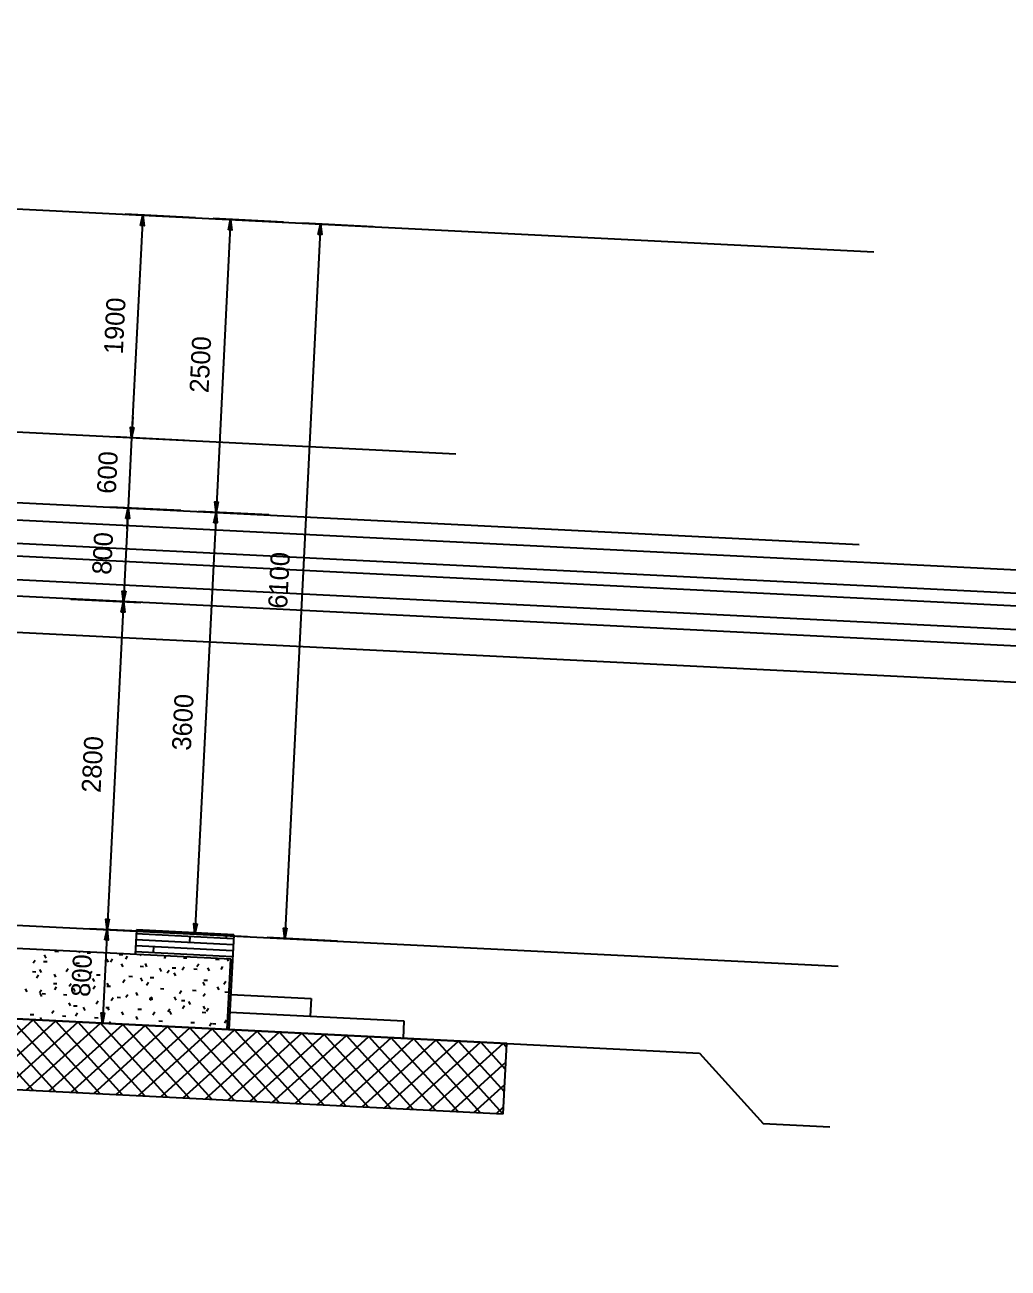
# Model space of a CAD drawing. Extents: x 549999 to 550212, y 1838161 to 1838467.
# Drawn here: x 550093.45 to 550101.83, y 1838274.28 to 1838284.88 of the extents above; entities that cross this region are included whole.
import ezdxf

# ---------------------------------------------------------------- set-up
doc = ezdxf.new("R2010")
doc.units = 0
for name, color, linetype in [('Level 11', 7, 'Continuous'), ('Level 14', 7, 'Continuous'), ('Level 15', 7, 'Continuous'), ('Level 18', 7, 'Continuous'), ('Level 20', 7, 'Continuous'), ('Level 28', 7, 'Continuous'), ('Level 39', 7, 'Continuous'), ('Level 4', 7, 'Continuous'), ('Level 8', 7, 'Continuous')]:
    doc.layers.add(name, color=color, linetype=linetype)

msp = doc.modelspace()

# ---------------------------------------------------------------- linework, layer by layer
at = {"layer": 'Level 11'}
for p, q in [((550093.515, 1838275.796), (550092.945, 1838276.425)), ((550093.705, 1838275.786), (550093.136, 1838276.416)), ((550092.888, 1838275.827), (550093.517, 1838276.397)), ((550093.078, 1838275.818), (550093.707, 1838276.387)), ((550093.269, 1838275.808), (550093.898, 1838276.377)), ((550093.896, 1838275.777), (550093.327, 1838276.406)), ((550093.46, 1838275.799), (550094.089, 1838276.368)), ((550094.087, 1838275.767), (550093.517, 1838276.397)), ((550093.65, 1838275.789), (550094.28, 1838276.358)), ((550094.277, 1838275.758), (550093.708, 1838276.387)), ((550093.841, 1838275.78), (550094.47, 1838276.349)), ((550094.468, 1838275.748), (550093.899, 1838276.377)), ((550094.032, 1838275.77), (550094.661, 1838276.339)), ((550094.659, 1838275.739), (550094.089, 1838276.368)), ((550094.222, 1838275.761), (550094.852, 1838276.33)), ((550094.849, 1838275.729), (550094.28, 1838276.358)), ((550094.413, 1838275.751), (550095.042, 1838276.32)), ((550095.04, 1838275.72), (550094.471, 1838276.349)), ((550094.604, 1838275.741), (550095.233, 1838276.311)), ((550095.231, 1838275.71), (550094.661, 1838276.339)), ((550095.421, 1838275.701), (550094.852, 1838276.33)), ((550095.612, 1838275.691), (550095.043, 1838276.32)), ((550095.803, 1838275.682), (550095.233, 1838276.311)), ((550094.794, 1838275.732), (550095.424, 1838276.301)), ((550094.985, 1838275.722), (550095.614, 1838276.292)), ((550095.176, 1838275.713), (550095.805, 1838276.282)), ((550095.366, 1838275.703), (550095.996, 1838276.273)), ((550095.993, 1838275.672), (550095.424, 1838276.301)), ((550095.557, 1838275.694), (550096.186, 1838276.263)), ((550096.184, 1838275.662), (550095.615, 1838276.292)), ((550095.748, 1838275.684), (550096.377, 1838276.254)), ((550096.375, 1838275.653), (550095.806, 1838276.282)), ((550095.938, 1838275.675), (550096.568, 1838276.244)), ((550096.565, 1838275.643), (550095.996, 1838276.273)), ((550096.129, 1838275.665), (550096.758, 1838276.234)), ((550096.756, 1838275.634), (550096.187, 1838276.263)), ((550096.32, 1838275.656), (550096.949, 1838276.225)), ((550096.947, 1838275.624), (550096.378, 1838276.254)), ((550096.511, 1838275.646), (550097.14, 1838276.215)), ((550097.138, 1838275.615), (550096.568, 1838276.244)), ((550096.701, 1838275.637), (550097.33, 1838276.206)), ((550097.328, 1838275.605), (550096.759, 1838276.234)), ((550097.519, 1838275.596), (550096.95, 1838276.225)), ((550097.532, 1838275.783), (550097.14, 1838276.215)), ((550097.541, 1838275.973), (550097.331, 1838276.206)), ((550096.892, 1838275.627), (550097.521, 1838276.196)), ((550097.551, 1838276.164), (550097.522, 1838276.196)), ((550097.083, 1838275.618), (550097.545, 1838276.036)), ((550097.273, 1838275.608), (550097.535, 1838275.845)), ((550097.464, 1838275.598), (550097.525, 1838275.654))]:
    msp.add_line(p, q, dxfattribs=at)
at = {"layer": 'Level 14'}
for p, q in [((550094.393, 1838277.081), (550095.107, 1838277.045)), ((550094.395, 1838277.132), (550095.109, 1838277.096)), ((550094.851, 1838277.058), (550094.853, 1838277.109)), ((550095.109, 1838277.096), (550095.224, 1838277.09)), ((550095.163, 1838277.093), (550095.164, 1838277.125)), ((550094.388, 1838276.98), (550095.102, 1838276.944)), ((550094.39, 1838277.03), (550095.104, 1838276.995)), ((550094.541, 1838276.972), (550094.544, 1838277.023)), ((550095.102, 1838276.944), (550095.217, 1838276.938)), ((550095.104, 1838276.995), (550095.219, 1838276.989)), ((550095.107, 1838277.045), (550095.222, 1838277.04)), ((550095.197, 1838276.837), (550095.212, 1838276.837)), ((550095.199, 1838276.888), (550095.214, 1838276.887)), ((550095.192, 1838276.736), (550095.207, 1838276.735)), ((550095.194, 1838276.787), (550095.209, 1838276.786)), ((550095.187, 1838276.635), (550095.201, 1838276.634)), ((550095.189, 1838276.685), (550095.204, 1838276.684)), ((550095.181, 1838276.533), (550095.196, 1838276.532)), ((550095.184, 1838276.584), (550095.199, 1838276.583)), ((550095.176, 1838276.432), (550095.191, 1838276.431)), ((550095.179, 1838276.482), (550095.194, 1838276.482)), ((550095.171, 1838276.33), (550095.186, 1838276.329)), ((550095.174, 1838276.381), (550095.189, 1838276.38))]:
    msp.add_line(p, q, dxfattribs=at)
at = {"layer": 'Level 15'}
for p, q in [((550093.627, 1838276.923), (550093.613, 1838276.95)), ((550093.696, 1838276.988), (550093.692, 1838276.983)), ((550093.701, 1838276.982), (550093.731, 1838276.981)), ((550093.913, 1838276.967), (550093.907, 1838276.978)), ((550093.975, 1838276.969), (550094.005, 1838276.967)), ((550094.249, 1838276.955), (550094.279, 1838276.953)), ((550094.434, 1838276.951), (550094.428, 1838276.942)), ((550093.533, 1838276.904), (550093.516, 1838276.879)), ((550093.605, 1838276.895), (550093.636, 1838276.894)), ((550093.879, 1838276.882), (550093.91, 1838276.88)), ((550094.159, 1838276.888), (550094.145, 1838276.915)), ((550094.192, 1838276.913), (550094.176, 1838276.888)), ((550094.282, 1838276.848), (550094.268, 1838276.875)), ((550094.318, 1838276.941), (550094.302, 1838276.915)), ((550094.427, 1838276.854), (550094.457, 1838276.853)), ((550094.486, 1838276.85), (550094.473, 1838276.877)), ((550094.61, 1838276.81), (550094.596, 1838276.837)), ((550094.645, 1838276.941), (550094.632, 1838276.92)), ((550094.701, 1838276.841), (550094.731, 1838276.839)), ((550094.802, 1838276.846), (550094.785, 1838276.821)), ((550094.797, 1838276.927), (550094.827, 1838276.926)), ((550094.928, 1838276.873), (550094.912, 1838276.848)), ((550095.018, 1838276.815), (550095.005, 1838276.841)), ((550095.071, 1838276.914), (550095.101, 1838276.912)), ((550095.131, 1838276.851), (550095.115, 1838276.826)), ((550095.181, 1838276.898), (550095.173, 1838276.915)), ((550093.51, 1838276.809), (550093.54, 1838276.807)), ((550093.56, 1838276.777), (550093.543, 1838276.752)), ((550093.587, 1838276.8), (550093.573, 1838276.827)), ((550093.71, 1838276.761), (550093.697, 1838276.787)), ((550093.813, 1838276.832), (550093.796, 1838276.807)), ((550093.915, 1838276.763), (550093.901, 1838276.789)), ((550094.016, 1838276.809), (550094, 1838276.784)), ((550094.038, 1838276.723), (550094.024, 1838276.75)), ((550094.057, 1838276.781), (550094.088, 1838276.78)), ((550094.296, 1838276.737), (550094.28, 1838276.712)), ((550094.331, 1838276.768), (550094.362, 1838276.766)), ((550094.447, 1838276.727), (550094.433, 1838276.754)), ((550094.514, 1838276.758), (550094.544, 1838276.757)), ((550094.675, 1838276.819), (550094.659, 1838276.794)), ((550094.733, 1838276.771), (550094.719, 1838276.798)), ((550094.884, 1838276.832), (550094.914, 1838276.83)), ((550094.971, 1838276.736), (550095.001, 1838276.734)), ((550093.466, 1838276.635), (550093.452, 1838276.662)), ((550093.587, 1838276.651), (550093.571, 1838276.626)), ((550093.688, 1838276.708), (550093.718, 1838276.707)), ((550093.713, 1838276.678), (550093.697, 1838276.653)), ((550093.84, 1838276.705), (550093.823, 1838276.68)), ((550093.875, 1838276.64), (550093.861, 1838276.666)), ((550093.962, 1838276.695), (550093.992, 1838276.693)), ((550094.043, 1838276.683), (550094.027, 1838276.658)), ((550094.144, 1838276.685), (550094.174, 1838276.684)), ((550094.161, 1838276.683), (550094.147, 1838276.71)), ((550094.407, 1838276.604), (550094.393, 1838276.631)), ((550094.499, 1838276.715), (550094.483, 1838276.69)), ((550094.601, 1838276.663), (550094.631, 1838276.661)), ((550094.779, 1838276.643), (550094.763, 1838276.618)), ((550094.875, 1838276.649), (550094.905, 1838276.647)), ((550094.979, 1838276.691), (550094.965, 1838276.718)), ((550095.102, 1838276.652), (550095.088, 1838276.679)), ((550095.158, 1838276.724), (550095.142, 1838276.699)), ((550095.149, 1838276.635), (550095.179, 1838276.634)), ((550093.589, 1838276.596), (550093.576, 1838276.623)), ((550093.592, 1838276.621), (550093.622, 1838276.62)), ((550093.774, 1838276.612), (550093.804, 1838276.611)), ((550093.835, 1838276.516), (550093.822, 1838276.543)), ((550094.07, 1838276.557), (550094.054, 1838276.531)), ((550094.197, 1838276.584), (550094.18, 1838276.558)), ((550094.231, 1838276.59), (550094.261, 1838276.588)), ((550094.323, 1838276.611), (550094.307, 1838276.586)), ((550094.505, 1838276.576), (550094.535, 1838276.574)), ((550094.526, 1838276.589), (550094.51, 1838276.563)), ((550094.53, 1838276.564), (550094.516, 1838276.591)), ((550094.735, 1838276.566), (550094.721, 1838276.593)), ((550094.779, 1838276.562), (550094.809, 1838276.561)), ((550094.858, 1838276.527), (550094.844, 1838276.554)), ((550094.982, 1838276.62), (550094.966, 1838276.595)), ((550093.491, 1838276.443), (550093.521, 1838276.442)), ((550093.591, 1838276.393), (550093.578, 1838276.418)), ((550093.691, 1838276.475), (550093.675, 1838276.45)), ((550093.765, 1838276.43), (550093.795, 1838276.428)), ((550093.861, 1838276.516), (550093.891, 1838276.515)), ((550093.894, 1838276.453), (550093.878, 1838276.427)), ((550093.959, 1838276.477), (550093.945, 1838276.504)), ((550094.039, 1838276.416), (550094.069, 1838276.414)), ((550094.135, 1838276.503), (550094.165, 1838276.501)), ((550094.163, 1838276.479), (550094.149, 1838276.506)), ((550094.286, 1838276.439), (550094.272, 1838276.466)), ((550094.409, 1838276.399), (550094.395, 1838276.426)), ((550094.409, 1838276.489), (550094.439, 1838276.488)), ((550094.554, 1838276.462), (550094.537, 1838276.437)), ((550094.68, 1838276.489), (550094.664, 1838276.464)), ((550094.695, 1838276.443), (550094.681, 1838276.47)), ((550094.806, 1838276.516), (550094.79, 1838276.491)), ((550094.957, 1838276.462), (550094.987, 1838276.46)), ((550094.981, 1838276.487), (550094.967, 1838276.514)), ((550095.01, 1838276.494), (550094.993, 1838276.469)), ((550094.118, 1838276.367), (550094.11, 1838276.383)), ((550094.174, 1838276.381), (550094.164, 1838276.364)), ((550094.378, 1838276.358), (550094.375, 1838276.354)), ((550094.587, 1838276.389), (550094.617, 1838276.387)), ((550094.645, 1838276.34), (550094.642, 1838276.347)), ((550094.861, 1838276.375), (550094.891, 1838276.373)), ((550095.037, 1838276.368), (550095.02, 1838276.342)), ((550095.044, 1838276.366), (550095.074, 1838276.364)), ((550095.163, 1838276.395), (550095.147, 1838276.369))]:
    msp.add_line(p, q, dxfattribs=at)
at = {"layer": 'Level 18'}
for p, q in [((550068.213, 1838284.57), (550100.68, 1838282.947)), ((550068.088, 1838282.073), (550100.556, 1838280.45)), ((550067.908, 1838278.478), (550100.376, 1838276.855)), ((550067.869, 1838277.679), (550099.194, 1838276.113)), ((550099.194, 1838276.113), (550099.737, 1838275.513)), ((550099.737, 1838275.513), (550100.307, 1838275.485))]:
    msp.add_line(p, q, dxfattribs=at)
at = {"layer": 'Level 20'}
for p, q in [((549998.777, 1838284.881), (550135.916, 1838278.025)), ((549998.754, 1838284.432), (550135.893, 1838277.576)), ((550094.9, 1838283.236), (550094.3, 1838283.266)), ((550094.45, 1838283.259), (550094.355, 1838281.361)), ((550095.649, 1838283.199), (550095.05, 1838283.229)), ((550095.199, 1838283.221), (550095.075, 1838280.724)), ((550095.964, 1838283.183), (550095.66, 1838277.09)), ((550096.414, 1838283.16), (550095.814, 1838283.19)), ((550134.076, 1838278.624), (550073.042, 1838281.675)), ((550207.985, 1838274.729), (550070.846, 1838281.585)), ((550094.364, 1838281.539), (550094.355, 1838281.361)), ((550134.066, 1838278.424), (550073.032, 1838281.476)), ((550073.11, 1838281.366), (550134.144, 1838278.314)), ((550094.805, 1838281.338), (550094.206, 1838281.368)), ((550094.805, 1838281.338), (550094.206, 1838281.368)), ((550094.355, 1838281.361), (550094.325, 1838280.762)), ((550207.962, 1838274.28), (550070.823, 1838281.136)), ((550073.1, 1838281.166), (550134.134, 1838278.115)), ((550094.775, 1838280.739), (550094.176, 1838280.769)), ((550094.775, 1838280.739), (550094.176, 1838280.769)), ((550094.325, 1838280.762), (550094.286, 1838279.963)), ((550094.317, 1838280.583), (550094.325, 1838280.762)), ((550095.075, 1838280.724), (550094.895, 1838277.129)), ((550095.524, 1838280.702), (550094.925, 1838280.732)), ((550095.524, 1838280.702), (550094.925, 1838280.732)), ((550093.836, 1838279.985), (550094.435, 1838279.955)), ((550093.836, 1838279.985), (550094.435, 1838279.955)), ((550094.286, 1838279.963), (550094.146, 1838277.166)), ((550094.595, 1838277.144), (550093.996, 1838277.174)), ((550094.595, 1838277.144), (550093.996, 1838277.174)), ((550094.146, 1838277.166), (550094.106, 1838276.367)), ((550095.344, 1838277.106), (550094.745, 1838277.136)), ((550096.109, 1838277.068), (550095.51, 1838277.098)), ((550094.555, 1838276.345), (550093.956, 1838276.375))]:
    msp.add_line(p, q, dxfattribs=at)
for points in [[(550094.431, 1838283.17), (550094.45, 1838283.259), (550094.461, 1838283.169)], [(550095.18, 1838283.133), (550095.199, 1838283.221), (550095.21, 1838283.131)], [(550095.945, 1838283.094), (550095.964, 1838283.183), (550095.975, 1838283.093)], [(550094.375, 1838281.449), (550094.355, 1838281.361), (550094.345, 1838281.451)], [(550094.375, 1838281.449), (550094.355, 1838281.361), (550094.345, 1838281.451)], [(550094.306, 1838280.673), (550094.325, 1838280.762), (550094.336, 1838280.672)], [(550094.306, 1838280.673), (550094.325, 1838280.762), (550094.336, 1838280.672)], [(550095.094, 1838280.813), (550095.075, 1838280.724), (550095.064, 1838280.814)], [(550095.055, 1838280.636), (550095.075, 1838280.724), (550095.085, 1838280.634)], [(550094.305, 1838280.051), (550094.286, 1838279.963), (550094.275, 1838280.053)], [(550094.266, 1838279.874), (550094.286, 1838279.963), (550094.296, 1838279.873)], [(550094.126, 1838277.078), (550094.146, 1838277.166), (550094.156, 1838277.076)], [(550094.165, 1838277.255), (550094.146, 1838277.166), (550094.135, 1838277.256)], [(550094.914, 1838277.217), (550094.895, 1838277.129), (550094.884, 1838277.219)], [(550095.679, 1838277.179), (550095.66, 1838277.09), (550095.649, 1838277.18)], [(550094.125, 1838276.456), (550094.106, 1838276.367), (550094.095, 1838276.457)]]:
    msp.add_lwpolyline(points, close=True, dxfattribs=at)
at = {"layer": 'Level 28'}
for p, q in [((550097.552, 1838276.195), (550092.773, 1838276.434)), ((550097.523, 1838275.596), (550097.552, 1838276.195)), ((550090.746, 1838275.934), (550097.523, 1838275.596))]:
    msp.add_line(p, q, dxfattribs=at)
at = {"layer": 'Level 39'}
msp.add_line((550092.524, 1838281.452), (550097.118, 1838281.223), dxfattribs=at)
at = {"layer": 'Level 4'}
for p, q in [((550094.397, 1838277.164), (550094.386, 1838276.954)), ((550095.226, 1838277.122), (550094.397, 1838277.164)), ((550095.226, 1838277.122), (550095.185, 1838276.313))]:
    msp.add_line(p, q, dxfattribs=at)
at = {"layer": 'Level 8'}
for p, q in [((550095.2, 1838276.913), (550092.803, 1838277.033)), ((550095.17, 1838276.314), (550095.2, 1838276.913)), ((550095.2, 1838276.613), (550095.885, 1838276.579)), ((550095.885, 1838276.579), (550095.877, 1838276.429)), ((550095.193, 1838276.463), (550096.676, 1838276.389)), ((550096.676, 1838276.389), (550096.669, 1838276.239))]:
    msp.add_line(p, q, dxfattribs=at)

# ---------------------------------------------------------------- texts
at = {"layer": 'Level 20'}
for s, p in [('1900', (550094.28, 1838282.07)), ('2500', (550095.01, 1838281.74)), ('600', (550094.22, 1838280.88)), ('800', (550094.18, 1838280.19)), ('6100', (550095.68, 1838279.9)), ('3600', (550094.86, 1838278.69)), ('2800', (550094.09, 1838278.33)), ('800', (550094, 1838276.59))]:
    msp.add_text(s, height=0.1622, rotation=87.138, dxfattribs=at).set_placement(p)

doc.saveas('drawing.dxf')
